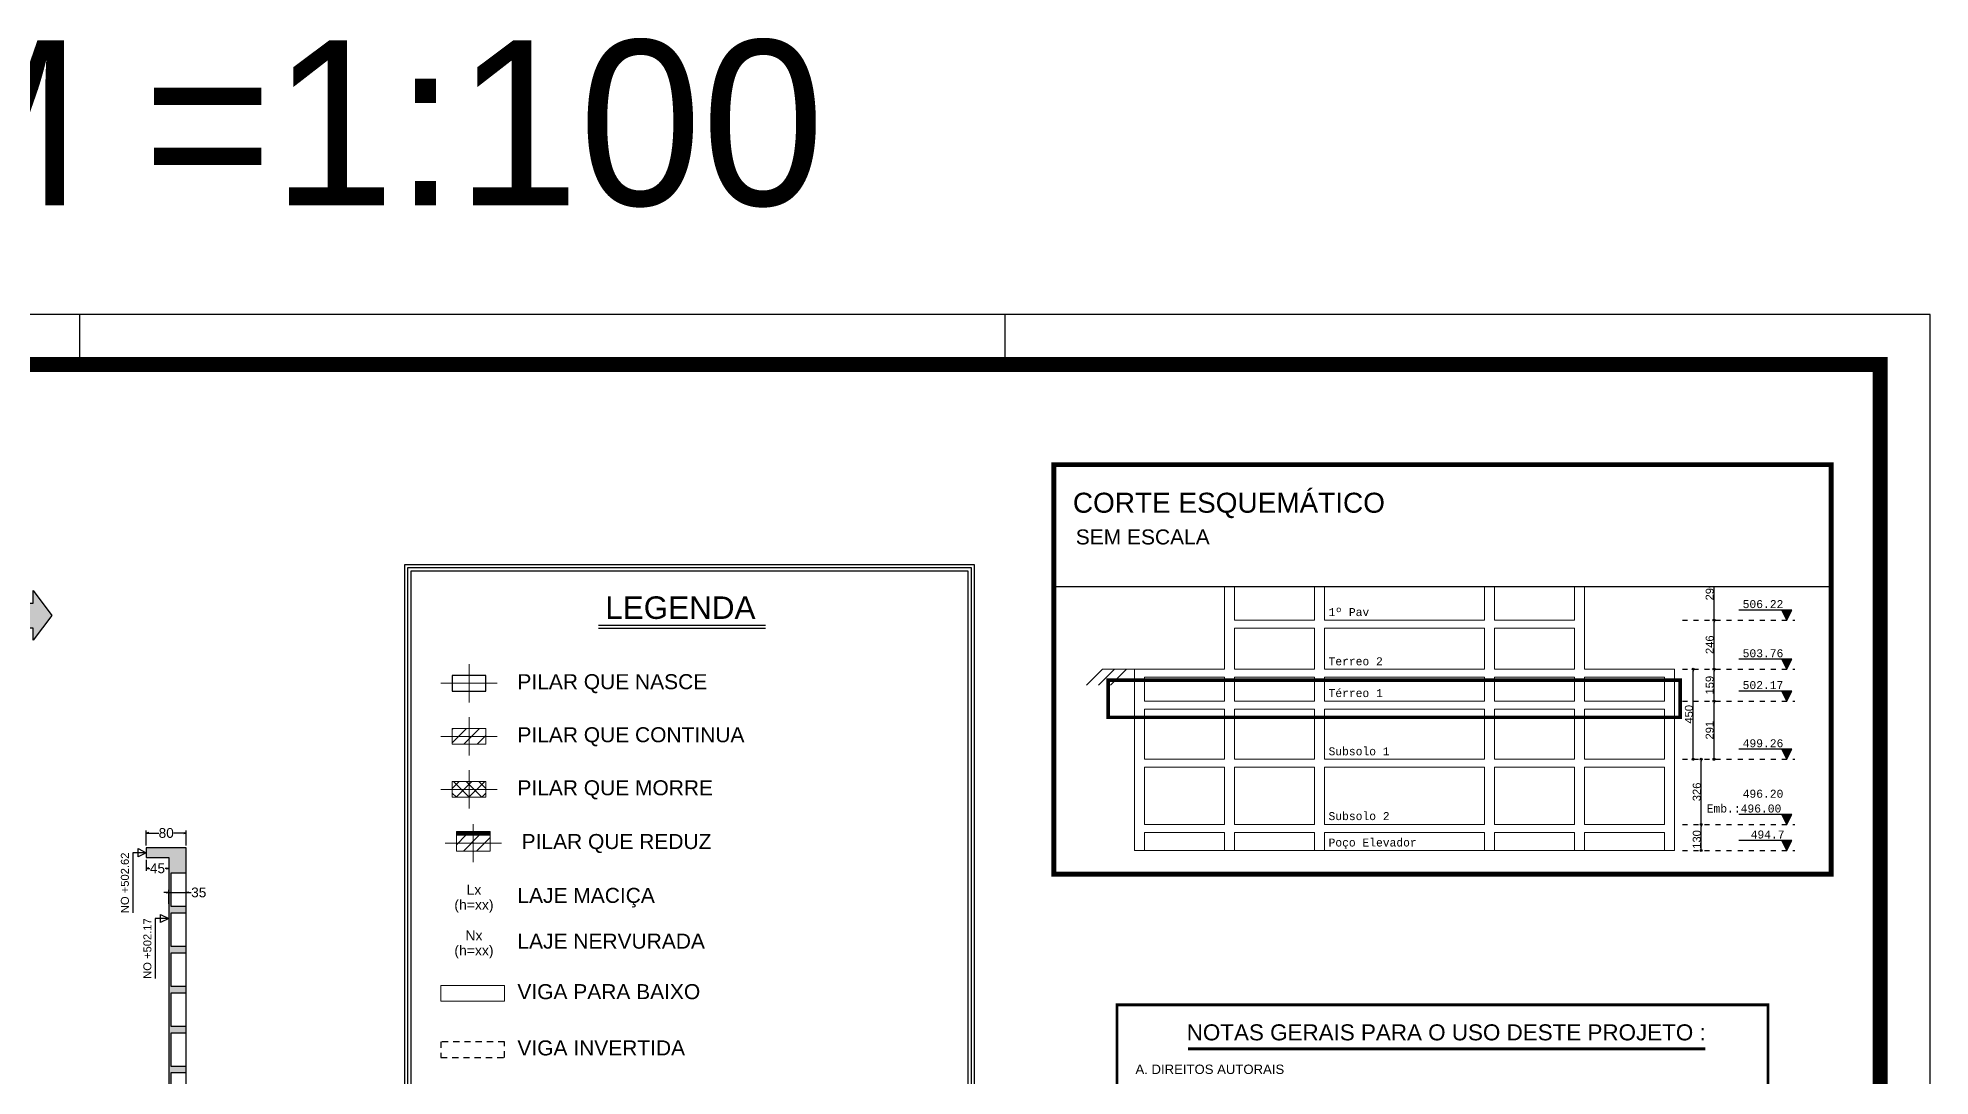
# Model space of a CAD drawing. Header units: millimetres. Extents: x -967 to 563, y -1588 to 506.
# Drawn here: x 101.96 to 139.79, y -226.5 to -205.73 of the extents above; entities that cross this region are included whole.
import ezdxf
from ezdxf.enums import TextEntityAlignment as Align
from ezdxf.xclip import XClip

# ---------------------------------------------------------------- set-up
doc = ezdxf.new("R2010")
doc.units = ezdxf.units.MM
doc.header["$XCLIPFRAME"] = 2
for name, pattern in [('CONTINU', [0]), ('DASHDOT', [1, 0.5, -0.25, 0, -0.25]), ('ESTILO_TQS_0002', [0.4, 0.1, -0.3]), ('HIDDEN2', [0.1875, 0.125, -0.0625])]:
    doc.linetypes.add(name, pattern=pattern)
for name, color, linetype in [('00 - IMPPER - FOLHA - BORDAS', 1, 'Continuous'), ('1', 5, 'Continuous'), ('18', 7, 'Continuous'), ('19', 5, 'Continuous'), ('2', 2, 'Continuous'), ('200', 7, 'ESTILO_TQS_0002'), ('221', 11, 'Continuous'), ('23', 7, 'Continuous'), ('232', 12, 'Continuous'), ('AR-COTA-EXE-50', 7, 'Continuous'), ('COMP_INDNIVEL', 4, 'Continuous'), ('COMP_NIVEL', 4, 'Continuous'), ('COTAS', 1, 'Continuous'), ('Textos', 7, 'Continuous')]:
    doc.layers.add(name, color=color, linetype=linetype)
for name, color, linetype, lineweight in [('A-DETL-GENF', 92, 'Continuous', 9), ('PA_NUM_ALTUR', 7, 'Continuous', 9), ('PILAR_BETAO', 2, 'Continuous', 20), ('PILAR_EIXOS', 1, 'Continuous', 0), ('PILAR_HACH', 4, 'Continuous', 0), ('VIG_FACES', 5, 'Continuous', 9)]:
    doc.layers.add(name, color=color, linetype=linetype, lineweight=lineweight)
doc.styles.add('ARIAL', font='arial.ttf')
doc.styles.add('CYPETXT', font='arial.ttf', dxfattribs={"height": 0.2})
doc.styles.get("Standard").update_dxf_attribs({"font": 'arial.ttf'})
doc.styles.add('TD1', font='', dxfattribs={"width": 1.125, "height": 0.0033})
doc.styles.add('TQS_ARIAL', font='arial.ttf')
doc.styles.add('TQS_LUCIDA_CONSOLE', font='lucon.TTF')
doc.styles.get('TD1').set_extended_font_data('Century Gothic')
doc.dimstyles.new('AVILLA 100', dxfattribs={"dimtxt": 0.13, "dimasz": 0.05, "dimexe": 0.05, "dimexo": 0.05, "dimgap": 0.01, "dimtad": 3, "dimdec": 0, "dimlfac": 100, "dimzin": 1, "dimdsep": 46, "dimtxsty": 'ARIAL', "dimblk": 'ORIGIN', "dimcen": 1.5, "dimclrd": 10, "dimclre": 10, "dimclrt": 7, "dimadec": 0, "dimazin": 0, "dimtfac": 1, "dimtdec": 0, "dimtmove": 0, "dimatfit": 1, "dimfxl": 1, "dimarcsym": 0})
doc.dimstyles.new('COTAS CORTE', dxfattribs={"dimtxt": 0.133333, "dimasz": 0.05, "dimexe": 0.05, "dimexo": 0.05, "dimgap": 0.01, "dimtad": 0, "dimdec": 1, "dimlfac": 100, "dimzin": 9, "dimdsep": 46, "dimtxsty": 'ARIAL', "dimblk": 'OPEN', "dimcen": 1.5, "dimadec": 0, "dimazin": 0, "dimtfac": 1, "dimtdec": 1, "dimtmove": 0, "dimatfit": 1, "dimldrblk": 'OPEN', "dimfxl": 1, "dimarcsym": 0})

# ---------------------------------------------------------------- blocks, each defined once
blk = doc.blocks.new('a0 impper')
at = {"layer": '00 - IMPPER - FOLHA - BORDAS'}
for p, q in [((2782.989, 1199.811), (2782.989, 1198.811)), ((2801.489, 1199.811), (2801.489, 1198.811))]:
    blk.add_line(p, q, dxfattribs=at)
blk.add_lwpolyline([(2701.089, 1145.411), (2701.089, 1115.711), (2819.989, 1115.711), (2819.989, 1199.811), (2702.589, 1199.811)], dxfattribs=at)
at = {"layer": '00 - IMPPER - FOLHA - BORDAS', "const_width": 0.3}
blk.add_lwpolyline([(2703.589, 1116.711), (2818.989, 1116.711), (2818.989, 1198.811), (2703.589, 1198.811)], close=True, dxfattribs=at)
blk = doc.blocks.new('_Open')
at = {"color": 0, "linetype": 'ByBlock', "lineweight": -2}
for p, q in [((-1, 0.17), (0, 0)), ((-1, -0.17), (0, 0)), ((0, 0), (-1, 0))]:
    blk.add_line(p, q, dxfattribs=at)
blk = doc.blocks.new('*D903')
at = {"layer": 'AR-COTA-EXE-50', "color": 0, "linetype": 'ByBlock', "lineweight": -2, "transparency": 16777216}
for p, q in [((104.122, -222.172), (104.122, -222.391)), ((104.172, -222.341), (104.193, -222.341)), ((104.522, -222.341), (104.502, -222.341)), ((104.572, -222.172), (104.572, -222.391))]:
    blk.add_line(p, q, dxfattribs=at)
at = {"layer": 'Defpoints', "color": 0, "linetype": 'ByBlock', "transparency": 16777216}
for p in [(104.122, -222.122), (104.122, -222.341), (104.572, -222.122)]:
    blk.add_point(p, dxfattribs=at)
at = {"layer": 'AR-COTA-EXE-50', "color": 0, "linetype": 'ByBlock', "lineweight": -2, "transparency": 16777216, "xscale": 0.05, "yscale": 0.05, "zscale": 0.05, "rotation": 180}
blk.add_blockref('_Open', (104.122, -222.341), dxfattribs=at)
at = {"layer": 'AR-COTA-EXE-50', "color": 0, "linetype": 'ByBlock', "lineweight": -2, "transparency": 16777216, "xscale": 0.05, "yscale": 0.05, "zscale": 0.05}
blk.add_blockref('_Open', (104.572, -222.341), dxfattribs=at)
at = {"layer": 'AR-COTA-EXE-50', "color": 0, "linetype": 'ByBlock', "transparency": 16777216, "insert": (104.347, -222.341), "char_height": 0.195, "attachment_point": 5, "style": 'ARIAL'}
blk.add_mtext('45', dxfattribs=at)
blk = doc.blocks.new('*D904')
at = {"layer": 'AR-COTA-EXE-50', "color": 0, "linetype": 'ByBlock', "lineweight": -2, "transparency": 16777216}
for p, q in [((104.522, -222.823), (104.472, -222.823)), ((104.572, -223.053), (104.572, -222.773)), ((104.572, -222.823), (104.922, -222.823)), ((104.922, -223.053), (104.922, -222.773)), ((104.972, -222.823), (105.022, -222.823))]:
    blk.add_line(p, q, dxfattribs=at)
at = {"layer": 'Defpoints', "color": 0, "linetype": 'ByBlock', "transparency": 16777216}
for p in [(104.572, -222.823), (104.572, -223.103), (104.922, -223.103)]:
    blk.add_point(p, dxfattribs=at)
at = {"layer": 'AR-COTA-EXE-50', "color": 0, "linetype": 'ByBlock', "lineweight": -2, "transparency": 16777216, "xscale": 0.05, "yscale": 0.05, "zscale": 0.05}
blk.add_blockref('_Open', (104.572, -222.823), dxfattribs=at)
at = {"layer": 'AR-COTA-EXE-50', "color": 0, "linetype": 'ByBlock', "lineweight": -2, "transparency": 16777216, "xscale": 0.05, "yscale": 0.05, "zscale": 0.05, "rotation": 180}
blk.add_blockref('_Open', (104.922, -222.823), dxfattribs=at)
at = {"layer": 'AR-COTA-EXE-50', "color": 0, "linetype": 'ByBlock', "transparency": 16777216, "insert": (105.173, -222.823), "char_height": 0.195, "attachment_point": 5, "style": 'ARIAL'}
blk.add_mtext('35', dxfattribs=at)
blk = doc.blocks.new('*D905')
at = {"layer": 'AR-COTA-EXE-50', "color": 0, "linetype": 'ByBlock', "lineweight": -2, "transparency": 16777216}
for p, q in [((104.122, -221.882), (104.122, -221.584)), ((104.172, -221.634), (104.373, -221.634)), ((104.872, -221.634), (104.672, -221.634)), ((104.922, -221.882), (104.922, -221.584))]:
    blk.add_line(p, q, dxfattribs=at)
at = {"layer": 'Defpoints', "color": 0, "linetype": 'ByBlock', "transparency": 16777216}
for p in [(104.122, -221.634), (104.122, -221.932), (104.922, -221.932)]:
    blk.add_point(p, dxfattribs=at)
at = {"layer": 'AR-COTA-EXE-50', "color": 0, "linetype": 'ByBlock', "lineweight": -2, "transparency": 16777216, "xscale": 0.05, "yscale": 0.05, "zscale": 0.05, "rotation": 180}
blk.add_blockref('_Open', (104.122, -221.634), dxfattribs=at)
at = {"layer": 'AR-COTA-EXE-50', "color": 0, "linetype": 'ByBlock', "lineweight": -2, "transparency": 16777216, "xscale": 0.05, "yscale": 0.05, "zscale": 0.05}
blk.add_blockref('_Open', (104.922, -221.634), dxfattribs=at)
at = {"layer": 'AR-COTA-EXE-50', "color": 0, "linetype": 'ByBlock', "transparency": 16777216, "insert": (104.522, -221.634), "char_height": 0.195, "attachment_point": 5, "style": 'ARIAL'}
blk.add_mtext('80', dxfattribs=at)
blk = doc.blocks.new('Eixos do pilar')
at = {"layer": 'PILAR_EIXOS'}
for p, q in [((0, -0.5), (0, 0.5)), ((-0.5, 0), (0.5, 0))]:
    blk.add_line(p, q, dxfattribs=at)
blk = doc.blocks.new('EIXOS DE OBRA TERREO1')
at = {"linetype": 'CONTINU', "ltscale": 0.05}
h = blk.add_hatch(color=8, dxfattribs=at)
h.dxf.hatch_style = 1
h.paths.add_polyline_path([(774.0364, -129.9525), (774.0364, -130.2025), (772.899, -130.2025), (772.899, -130.7025), (774.0364, -130.7025), (774.0364, -130.9469), (774.4114, -130.4525)])
at = {"elevation": -0.0202}
blk.add_lwpolyline([(772.899, -130.2025), (774.0364, -130.2025), (774.0364, -129.9525), (774.4114, -130.4525), (774.0364, -130.9469), (774.0364, -130.7025), (772.899, -130.7025)], close=True, dxfattribs=at)
blk = doc.blocks.new('_COTAZ')
for p, q in [((0.25, 0.5), (-2.4, 0.5)), ((0, 0), (-0.250001, 0.5)), ((-0.227705, 0.455408), (0.227705, 0.455408)), ((-0.205409, 0.410817), (0.205409, 0.410817)), ((-0.183113, 0.366225), (0.183113, 0.366225)), ((-0.160818, 0.321634), (0.160817, 0.321634)), ((-0.138522, 0.277043), (0.138521, 0.277042)), ((-0.116226, 0.232451), (0.116226, 0.232451)), ((-0.09393, 0.18786), (0.09393, 0.18786)), ((-0.071634, 0.143268), (0.071634, 0.143269)), ((-0.049338, 0.098677), (0.049338, 0.098677)), ((-0.027043, 0.054086), (0.027042, 0.054086)), ((0, 0), (0.25, 0.5))]:
    blk.add_line(p, q)
blk = doc.blocks.new('_Origin')
at = {"color": 0, "linetype": 'ByBlock', "lineweight": -2}
blk.add_line((0, 0), (-1, 0), dxfattribs=at)
blk.add_circle((0, 0), 0.5, dxfattribs=at)
blk = doc.blocks.new('*D918')
at = {"layer": 'COTAS', "color": 10, "lineweight": -2, "transparency": 16777216}
for p, q in [((28.322, 0.1), (28.322, 1.2)), ((28.372, 0), (28.372, 0))]:
    blk.add_line(p, q, dxfattribs=at)
at = {"layer": 'Defpoints', "color": 0, "transparency": 16777216}
for p in [(28.322, 1.3), (28.322, 1.3), (28.322, 0)]:
    blk.add_point(p, dxfattribs=at)
at = {"layer": 'COTAS', "color": 10, "lineweight": -2, "transparency": 16777216, "xscale": 0.1, "yscale": 0.1, "zscale": 0.1}
for p, rotation in [((28.322, 1.3), 90), ((28.322, 0), 270)]:
    blk.add_blockref('_Origin', p, dxfattribs=dict(at, rotation=rotation))
at = {"layer": 'COTAS', "color": 7, "transparency": 16777216, "insert": (28.108, 0.552), "char_height": 0.4, "attachment_point": 5, "rotation": 90, "style": 'ARIAL'}
blk.add_mtext('130', dxfattribs=at)
blk = doc.blocks.new('*D919')
at = {"layer": 'COTAS', "color": 10, "linetype": 'Continuous', "lineweight": -2, "transparency": 16777216}
for p, q in [((28.322, 1.4), (28.322, 4.46)), ((28.372, 4.56), (28.372, 4.56))]:
    blk.add_line(p, q, dxfattribs=at)
at = {"layer": 'Defpoints', "color": 0, "linetype": 'Continuous', "transparency": 16777216}
for p in [(28.322, 4.56), (28.322, 4.56), (28.322, 1.3)]:
    blk.add_point(p, dxfattribs=at)
at = {"layer": 'COTAS', "color": 10, "linetype": 'Continuous', "lineweight": -2, "transparency": 16777216, "xscale": 0.1, "yscale": 0.1, "zscale": 0.1}
for p, rotation in [((28.322, 4.56), 90), ((28.322, 1.3), 270)]:
    blk.add_blockref('_Origin', p, dxfattribs=dict(at, rotation=rotation))
at = {"layer": 'COTAS', "color": 7, "linetype": 'Continuous', "transparency": 16777216, "insert": (28.108, 2.93), "char_height": 0.4, "attachment_point": 5, "rotation": 90, "style": 'ARIAL'}
blk.add_mtext('326', dxfattribs=at)
blk = doc.blocks.new('*D920')
at = {"layer": 'COTAS', "color": 10, "linetype": 'Continuous', "lineweight": -2, "transparency": 16777216}
blk.add_line((28.967, 4.66), (28.967, 7.37), dxfattribs=at)
at = {"layer": 'Defpoints', "color": 0, "linetype": 'Continuous', "transparency": 16777216}
for p in [(28.967, 7.47), (28.967, 7.47), (28.967, 4.56)]:
    blk.add_point(p, dxfattribs=at)
at = {"layer": 'COTAS', "color": 10, "linetype": 'Continuous', "lineweight": -2, "transparency": 16777216, "xscale": 0.1, "yscale": 0.1, "zscale": 0.1}
for p, rotation in [((28.967, 7.47), 90), ((28.967, 4.56), 270)]:
    blk.add_blockref('_Origin', p, dxfattribs=dict(at, rotation=rotation))
at = {"layer": 'COTAS', "color": 7, "linetype": 'Continuous', "transparency": 16777216, "insert": (28.753, 6.015), "char_height": 0.4, "attachment_point": 5, "rotation": 90, "style": 'ARIAL'}
blk.add_mtext('291', dxfattribs=at)
blk = doc.blocks.new('*D921')
at = {"layer": 'COTAS', "color": 10, "linetype": 'Continuous', "lineweight": -2, "transparency": 16777216}
blk.add_line((28.967, 7.57), (28.967, 8.96), dxfattribs=at)
at = {"layer": 'Defpoints', "color": 0, "linetype": 'Continuous', "transparency": 16777216}
for p in [(28.967, 9.06), (28.967, 9.06), (28.967, 7.47)]:
    blk.add_point(p, dxfattribs=at)
at = {"layer": 'COTAS', "color": 10, "linetype": 'Continuous', "lineweight": -2, "transparency": 16777216, "xscale": 0.1, "yscale": 0.1, "zscale": 0.1}
for p, rotation in [((28.967, 9.06), 90), ((28.967, 7.47), 270)]:
    blk.add_blockref('_Origin', p, dxfattribs=dict(at, rotation=rotation))
at = {"layer": 'COTAS', "color": 7, "linetype": 'Continuous', "transparency": 16777216, "insert": (28.753, 8.265), "char_height": 0.4, "attachment_point": 5, "rotation": 90, "style": 'ARIAL'}
blk.add_mtext('159', dxfattribs=at)
blk = doc.blocks.new('*D922')
at = {"layer": 'COTAS', "color": 10, "linetype": 'Continuous', "lineweight": -2, "transparency": 16777216}
blk.add_line((28.967, 9.16), (28.967, 11.42), dxfattribs=at)
at = {"layer": 'Defpoints', "color": 0, "linetype": 'Continuous', "transparency": 16777216}
for p in [(28.967, 11.52), (28.967, 11.52), (28.967, 9.06)]:
    blk.add_point(p, dxfattribs=at)
at = {"layer": 'COTAS', "color": 10, "linetype": 'Continuous', "lineweight": -2, "transparency": 16777216, "xscale": 0.1, "yscale": 0.1, "zscale": 0.1}
for p, rotation in [((28.967, 11.52), 90), ((28.967, 9.06), 270)]:
    blk.add_blockref('_Origin', p, dxfattribs=dict(at, rotation=rotation))
at = {"layer": 'COTAS', "color": 7, "linetype": 'Continuous', "transparency": 16777216, "insert": (28.753, 10.29), "char_height": 0.4, "attachment_point": 5, "rotation": 90, "style": 'ARIAL'}
blk.add_mtext('246', dxfattribs=at)
blk = doc.blocks.new('*D923')
at = {"layer": 'COTAS', "color": 10, "linetype": 'Continuous', "lineweight": -2, "transparency": 16777216}
blk.add_line((28.967, 11.62), (28.967, 14.32), dxfattribs=at)
at = {"layer": 'Defpoints', "color": 0, "linetype": 'Continuous', "transparency": 16777216}
for p in [(28.967, 14.42), (28.967, 14.42), (28.967, 11.52)]:
    blk.add_point(p, dxfattribs=at)
at = {"layer": 'COTAS', "color": 10, "linetype": 'Continuous', "lineweight": -2, "transparency": 16777216, "xscale": 0.1, "yscale": 0.1, "zscale": 0.1}
for p, rotation in [((28.967, 14.42), 90), ((28.967, 11.52), 270)]:
    blk.add_blockref('_Origin', p, dxfattribs=dict(at, rotation=rotation))
at = {"layer": 'COTAS', "color": 7, "linetype": 'Continuous', "transparency": 16777216, "insert": (28.753, 12.97), "char_height": 0.4, "attachment_point": 5, "rotation": 90, "style": 'ARIAL'}
blk.add_mtext('290', dxfattribs=at)
blk = doc.blocks.new('*D946')
at = {"layer": 'COTAS', "color": 10, "linetype": 'Continuous', "lineweight": -2, "transparency": 16777216}
blk.add_line((27.928, 4.66), (27.928, 8.96), dxfattribs=at)
at = {"layer": 'Defpoints', "color": 0, "linetype": 'Continuous', "transparency": 16777216}
for p in [(27.928, 9.06), (27.928, 9.06), (27.928, 4.56)]:
    blk.add_point(p, dxfattribs=at)
at = {"layer": 'COTAS', "color": 10, "linetype": 'Continuous', "lineweight": -2, "transparency": 16777216, "xscale": 0.1, "yscale": 0.1, "zscale": 0.1}
for p, rotation in [((27.928, 9.06), 90), ((27.928, 4.56), 270)]:
    blk.add_blockref('_Origin', p, dxfattribs=dict(at, rotation=rotation))
at = {"layer": 'COTAS', "color": 7, "linetype": 'Continuous', "transparency": 16777216, "insert": (27.714, 6.81), "char_height": 0.4, "attachment_point": 5, "rotation": 90, "style": 'ARIAL'}
blk.add_mtext('450', dxfattribs=at)
blk = doc.blocks.new('CORTE ESQUEMATICO STORINI-PE-E0')
at = {"layer": '200'}
for p, q in [((27.4, 11.52), (33, 11.52)), ((27.4, 9.06), (33, 9.06)), ((27.4, 7.47), (33, 7.47)), ((27.4, 4.56), (33, 4.56)), ((27.4, 1.3), (33, 1.3)), ((27.4, 0), (33, 0))]:
    blk.add_line(p, q, dxfattribs=at)
at = {"layer": '221', "color": 7}
for p, q in [((27.4, 11.52), (27.4, 11.52)), ((33, 11.52), (33, 11.52)), ((27.4, 9.06), (27.4, 9.06)), ((33, 9.06), (33, 9.06)), ((27.4, 7.47), (27.4, 7.47)), ((33, 7.47), (33, 7.47)), ((27.4, 4.56), (27.4, 4.56)), ((33, 4.56), (33, 4.56)), ((27.4, 1.3), (27.4, 1.3)), ((33, 1.3), (33, 1.3)), ((33, 0), (33, 0))]:
    blk.add_line(p, q, dxfattribs=at)
at = {"layer": 'A-DETL-GENF', "color": 5}
for p, q in [((4.5, 11.52), (4.5, 14.02)), ((5, 11.52), (5, 14.02)), ((9, 11.52), (9, 14.02)), ((9, 11.52), (9, 14.02)), ((9.5, 11.52), (9.5, 14.02)), ((17.5, 11.52), (17.5, 14.02)), ((18, 11.52), (18, 14.02)), ((18, 11.52), (18, 14.02)), ((22, 11.52), (22, 14.02)), ((22.5, 11.52), (22.5, 14.02)), ((4.5, 11.12), (4.5, 11.52)), ((5, 11.52), (9, 11.52)), ((9.5, 11.52), (17.5, 11.52)), ((18, 11.52), (22, 11.52)), ((22.5, 11.12), (22.5, 11.52)), ((4.5, 9.06), (4.5, 11.12)), ((5, 11.12), (9, 11.12)), ((5, 9.06), (5, 11.12)), ((9.5, 11.12), (17.5, 11.12)), ((9.5, 9.06), (9.5, 11.12)), ((17.5, 9.06), (17.5, 11.12)), ((18, 11.12), (22, 11.12)), ((18, 9.06), (18, 11.12)), ((22, 9.06), (22, 11.12)), ((22.5, 9.06), (22.5, 11.12)), ((-1.6, 9.06), (-2.4, 8.26)), ((-1, 9.06), (-1.8, 8.26)), ((-1.6, 9.06), (0, 9.06)), ((-0.4, 9.06), (-1.2, 8.26)), ((0, 7.47), (0, 9.06)), ((0, 9.06), (0.5, 9.06)), ((0.5, 9.06), (4.5, 9.06)), ((0.5, 8.66), (4.5, 8.66)), ((0.5, 7.47), (0.5, 8.66)), ((4.5, 7.47), (4.5, 8.66)), ((4.5, 7.47), (4.5, 8.66)), ((5, 9.06), (9, 9.06)), ((5, 8.66), (9, 8.66)), ((5, 7.47), (5, 8.66)), ((9, 7.47), (9, 8.66)), ((9, 7.47), (9, 8.66)), ((9.5, 9.06), (17.5, 9.06)), ((9.5, 8.66), (17.5, 8.66)), ((9.5, 7.47), (9.5, 8.66)), ((17.5, 7.47), (17.5, 8.66)), ((18, 9.06), (22, 9.06)), ((18, 8.66), (22, 8.66)), ((18, 7.47), (18, 8.66)), ((18, 7.47), (18, 8.66)), ((22, 7.47), (22, 8.66)), ((22.5, 9.06), (26.5, 9.06)), ((22.5, 8.66), (26.5, 8.66)), ((22.5, 7.47), (22.5, 8.66)), ((22.5, 7.47), (22.5, 8.66)), ((26.5, 9.06), (27, 9.06)), ((26.5, 7.47), (26.5, 8.66)), ((27, 7.47), (27, 9.06)), ((0, 6.49), (0, 7.47)), ((0.5, 7.47), (4.5, 7.47)), ((0.5, 7.07), (4.5, 7.07)), ((0.5, 4.56), (0.5, 7.07)), ((4.5, 4.56), (4.5, 7.07)), ((5, 7.47), (9, 7.47)), ((5, 7.07), (9, 7.07)), ((5, 4.56), (5, 7.07)), ((9, 4.56), (9, 7.07)), ((9.5, 7.47), (17.5, 7.47)), ((9.5, 7.07), (17.5, 7.07)), ((9.5, 4.56), (9.5, 7.07)), ((17.5, 4.56), (17.5, 7.07)), ((18, 7.47), (22, 7.47)), ((18, 7.07), (22, 7.07)), ((18, 4.56), (18, 7.07)), ((22, 4.56), (22, 7.07)), ((22.5, 7.47), (26.5, 7.47)), ((22.5, 7.07), (26.5, 7.07)), ((22.5, 4.56), (22.5, 7.07)), ((26.5, 4.56), (26.5, 7.07)), ((27, 6.49), (27, 7.47)), ((0, 4.56), (0, 6.49)), ((27, 4.56), (27, 6.49)), ((0, 2.95), (0, 4.56)), ((0.5, 4.56), (4.5, 4.56)), ((0.5, 4.16), (4.5, 4.16)), ((0.5, 1.3), (0.5, 4.16)), ((4.5, 1.3), (4.5, 4.16)), ((5, 4.56), (9, 4.56)), ((5, 4.16), (9, 4.16)), ((5, 1.3), (5, 4.16)), ((9, 1.3), (9, 4.16)), ((9.5, 4.56), (17.5, 4.56)), ((9.5, 4.16), (17.5, 4.16)), ((9.5, 1.3), (9.5, 4.16)), ((17.5, 1.3), (17.5, 4.16)), ((18, 4.56), (22, 4.56)), ((18, 4.16), (22, 4.16)), ((18, 1.3), (18, 4.16)), ((22, 1.3), (22, 4.16)), ((22.5, 4.56), (26.5, 4.56)), ((22.5, 4.16), (26.5, 4.16)), ((22.5, 1.3), (22.5, 4.16)), ((26.5, 1.3), (26.5, 4.16)), ((27, 2.95), (27, 4.56)), ((0, 1.3), (0, 2.95)), ((27, 1.3), (27, 2.95)), ((0, 0), (0, 1.3)), ((0.5, 1.3), (4.5, 1.3)), ((5, 1.3), (9, 1.3)), ((9.5, 1.3), (17.5, 1.3)), ((18, 1.3), (22, 1.3)), ((22.5, 1.3), (26.5, 1.3)), ((27, 0), (27, 1.3)), ((0, 0), (27, 0)), ((0.5, 0.9), (4.5, 0.9)), ((0.5, 0), (0.5, 0.9)), ((0.5, 0), (4.5, 0)), ((4.5, 0), (4.5, 0.9)), ((4.5, 0), (4.5, 0.9)), ((5, 0.9), (9, 0.9)), ((5, 0), (5, 0.9)), ((5, 0), (9, 0)), ((9, 0), (9, 0.9)), ((9, 0), (9, 0.9)), ((9.5, 0.9), (17.5, 0.9)), ((9.5, 0), (9.5, 0.9)), ((9.5, 0), (17.5, 0)), ((17.5, 0), (17.5, 0.9)), ((18, 0.9), (22, 0.9)), ((18, 0), (18, 0.9)), ((18, 0), (18, 0.9)), ((18, 0), (22, 0)), ((22, 0), (22, 0.9)), ((22.5, 0.9), (26.5, 0.9)), ((22.5, 0), (22.5, 0.9)), ((22.5, 0), (22.5, 0.9)), ((22.5, 0), (26.5, 0)), ((26.5, 0), (26.5, 0.9))]:
    blk.add_line(p, q, dxfattribs=at)
for points in [[(9, 10.5), (9, 11.12)], [(9, 9.06), (9, 10.5)]]:
    blk.add_lwpolyline(points, close=True, dxfattribs=at)
at = {"zscale": 0.01}
for p in [(32.6, 11.52), (32.6, 9.06), (32.6, 7.47), (32.6, 4.56), (32.6, 1.3), (32.6, 0)]:
    blk.add_blockref('_COTAZ', p, dxfattribs=at)
at = {"style": 'TQS_LUCIDA_CONSOLE'}
for s, p in [('506.22', (30.4, 12.12)), ('1º Pav    ', (9.7, 11.72)), ('Terreo 2 ', (9.7, 9.26)), ('503.76', (30.4, 9.66)), ('Térreo 1 ', (9.7, 7.67)), ('502.17', (30.4, 8.07)), ('Subsolo 1', (9.7, 4.76)), ('499.26', (30.4, 5.16)), ('496.20', (30.4, 2.638)), ('Subsolo 2', (9.7, 1.52)), (' Emb.:496.00', (28.266, 1.9)), ('494.7', (30.8, 0.6)), ('Poço Elevador', (9.7, 0.2))]:
    blk.add_text(s, height=0.4, dxfattribs=at).set_placement(p)
at = {"layer": 'COTAS', "linetype": 'Continuous'}
for base, p1, p2, picture, middle in [((28.967, 14.42), (28.967, 11.52), (28.967, 14.42), '*D923', (28.753, 12.97)), ((28.967, 11.52), (28.967, 9.06), (28.967, 11.52), '*D922', (28.753, 10.29)), ((27.928, 9.06), (27.928, 4.56), (27.928, 9.06), '*D946', (27.714, 6.81)), ((28.967, 9.06), (28.967, 7.47), (28.967, 9.06), '*D921', (28.753, 8.265)), ((28.967, 7.47), (28.967, 4.56), (28.967, 7.47), '*D920', (28.753, 6.015)), ((28.322, 4.56), (28.322, 1.3), (28.322, 4.56), '*D919', (28.108, 2.93))]:
    dim = blk.add_linear_dim(base=base, p1=p1, p2=p2, angle=90, dimstyle='AVILLA 100', override={"dimtxt": 0.4, "dimasz": 0.1, "dimtmove": 1}, dxfattribs=at)
    dim.commit()
    dim.dimension.update_dxf_attribs({"geometry": picture, "text_midpoint": middle})
at = {"layer": 'COTAS', "color": 240}
dim = blk.add_linear_dim(base=(28.322, 1.3), p1=(28.322, 0), p2=(28.322, 1.3), angle=90, dimstyle='AVILLA 100', override={"dimtxt": 0.4, "dimasz": 0.1}, dxfattribs=at)
dim.commit()
dim.dimension.update_dxf_attribs({"geometry": '*D918', "text_midpoint": (28.322, 0.552), "dimtype": 128})

msp = doc.modelspace()

# ---------------------------------------------------------------- hatches: boundary and pattern name
h = msp.add_hatch(color=30)
h.dxf.hatch_style = 1
h.paths.add_polyline_path([(110.6613, -221.6041), (110.3238, -221.6041), (110.3238, -221.6791), (110.6613, -221.6791)])
h = msp.add_hatch(color=30)
h.dxf.hatch_style = 1
h.paths.add_polyline_path([(110.9988, -221.6791), (110.9988, -221.6041), (110.6613, -221.6041), (110.6613, -221.6791)])
at = {"linetype": 'ByBlock'}
h = msp.add_hatch(color=8, dxfattribs=at)
h.dxf.hatch_style = 1
h.paths.add_polyline_path([(104.5723, -245.5911), (104.5723, -264.5421), (103.9723, -264.5421), (103.9723, -264.7921), (104.9223, -264.7921), (104.9223, -264.2771), (104.6223, -264.2771), (104.6223, -264.0026), (104.9223, -264.0026), (104.9223, -263.8776), (104.6223, -263.8776), (104.6223, -263.2031), (104.9223, -263.2031), (104.9223, -263.0781), (104.6223, -263.0781), (104.6223, -262.4036), (104.9223, -262.4036), (104.9223, -262.2786), (104.6223, -262.2786), (104.6223, -261.6041), (104.9223, -261.6041), (104.9223, -261.4791), (104.6223, -261.4791), (104.6223, -260.8046), (104.9223, -260.8046), (104.9223, -260.6796), (104.6223, -260.6796), (104.6223, -260.0051), (104.9223, -260.0051), (104.9223, -259.8801), (104.6223, -259.8801), (104.6223, -259.2056), (104.9223, -259.2056), (104.9223, -259.0806), (104.6223, -259.0806), (104.6223, -258.4061), (104.9223, -258.4061), (104.9223, -258.2811), (104.6223, -258.2811), (104.6223, -257.6066), (104.9223, -257.6066), (104.9223, -257.4816), (104.6223, -257.4816), (104.6223, -256.8071), (104.9223, -256.8071), (104.9223, -256.6821), (104.6223, -256.6821), (104.6223, -256.0076), (104.9223, -256.0076), (104.9223, -255.8826), (104.6223, -255.8826), (104.6223, -255.2081), (104.9223, -255.2081), (104.9223, -255.0831), (104.6223, -255.0831), (104.6223, -254.4086), (104.9223, -254.4086), (104.9223, -254.2836), (104.6223, -254.2836), (104.6223, -253.6091), (104.9223, -253.6091), (104.9223, -245.7321), (105.0723, -245.7321), (105.0723, -245.5921), (104.9223, -245.5921), (104.9223, -245.5911), (104.6923, -245.5911), (104.6923, -242.9831), (104.9223, -242.9831), (104.9223, -242.9821), (105.0723, -242.9821), (105.0723, -242.8421), (104.9223, -242.8421), (104.9223, -236.6946), (104.6223, -236.6946), (104.6223, -236.0201), (104.9223, -236.0201), (104.9223, -235.8951), (104.6223, -235.8951), (104.6223, -235.2206), (104.9223, -235.2206), (104.9223, -235.0956), (104.6223, -235.0956), (104.6223, -234.4211), (104.9223, -234.4211), (104.9223, -234.2961), (104.6223, -234.2961), (104.6223, -233.6216), (104.9223, -233.6216), (104.9223, -233.4966), (104.6223, -233.4966), (104.6223, -232.8221), (104.9223, -232.8221), (104.9223, -232.6971), (104.6223, -232.6971), (104.6223, -232.0226), (104.9223, -232.0226), (104.9223, -231.8976), (104.6223, -231.8976), (104.6223, -231.2231), (104.9223, -231.2231), (104.9223, -231.0981), (104.6223, -231.0981), (104.6223, -230.4236), (104.9223, -230.4236), (104.9223, -230.2986), (104.6223, -230.2986), (104.6223, -229.6241), (104.9223, -229.6241), (104.9223, -229.4991), (104.6223, -229.4991), (104.6223, -228.8246), (104.9223, -228.8246), (104.9223, -228.6996), (104.6223, -228.6996), (104.6223, -228.0251), (104.9223, -228.0251), (104.9223, -227.9001), (104.6223, -227.9001), (104.6223, -227.2256), (104.9223, -227.2256), (104.9223, -227.1006), (104.6223, -227.1006), (104.6223, -226.4261), (104.9223, -226.4261), (104.9223, -226.3011), (104.6223, -226.3011), (104.6223, -225.6266), (104.9223, -225.6266), (104.9223, -225.5016), (104.6223, -225.5016), (104.6223, -224.8271), (104.9223, -224.8271), (104.9223, -224.7021), (104.6223, -224.7021), (104.6223, -224.0276), (104.9223, -224.0276), (104.9223, -223.9026), (104.6223, -223.9026), (104.6223, -223.2281), (104.9223, -223.2281), (104.9223, -223.1031), (104.6223, -223.1031), (104.6223, -222.4286), (104.9223, -222.4286), (104.9223, -221.9321), (104.1223, -221.9321), (104.1223, -222.1221), (104.5723, -222.1221)])
h.paths.add_polyline_path([(104.5468, -263.77), (104.9473, -263.77), (104.9473, -263.3682), (104.5468, -263.3682)], flags=25)
h.paths.add_polyline_path([(104.6229, -245.6549), (105.0234, -245.6549), (105.0234, -245.2531), (104.6229, -245.2531)], flags=24)
h.paths.add_polyline_path([(104.6229, -243.4281), (105.0234, -243.4281), (105.0234, -243.0262), (104.6229, -243.0262)], flags=24)
h.paths.add_polyline_path([(104.9721, -223.0252), (105.3726, -223.0252), (105.3726, -222.6234), (104.9721, -222.6234)], flags=9)
at = {"layer": 'PILAR_HACH'}
h = msp.add_hatch(dxfattribs=at)
h.set_pattern_fill('ANSI31', color=256, scale=1.5)
h.set_pattern_definition([(45, (-727.7524, -231.56598), (-0.13258252, 0.13258252), [])])
h.paths.add_polyline_path([(110.2393, -219.8586), (110.9143, -219.8586), (110.9143, -219.5436), (110.2393, -219.5436)])
h = msp.add_hatch(dxfattribs=at)
h.set_pattern_fill('ANSI31', color=256, scale=1.5, style=0)
h.set_pattern_definition([(45, (143.49798, -103.57614), (-0.13258252, 0.13258252), [])])
h.paths.add_polyline_path([(110.3238, -221.9941), (110.9988, -221.9941), (110.9988, -221.6791), (110.3238, -221.6791)])

# ---------------------------------------------------------------- linework, layer by layer
at = {"color": 30, "const_width": 0.0972}
msp.add_lwpolyline([(122.2707, -214.267), (137.8128, -214.267), (137.8128, -222.455), (122.2707, -222.455)], close=True, dxfattribs=at)
msp.add_lwpolyline([(109.3545, -216.3266), (120.6157, -216.3266), (120.6157, -247.8846), (109.3545, -247.8846)], close=True)
at = {"color": 1, "linetype": 'DASHDOT', "ltscale": 0.01, "const_width": 0.072}
msp.add_lwpolyline([(123.3588, -218.578), (134.7942, -218.578), (134.7942, -219.3206), (123.3588, -219.3206)], close=True, dxfattribs=at)
at = {"color": 9, "const_width": 0.0576}
msp.add_lwpolyline([(124.9521, -225.9486), (135.2954, -225.9486)], dxfattribs=at)
at = {"layer": '1', "linetype": 'HIDDEN2'}
msp.add_lwpolyline([(110.0143, -226.1215), (111.284, -226.1215), (111.284, -225.8065), (110.0143, -225.8065), (110.0143, -226.1215)], dxfattribs=at)
at = {"layer": '18'}
for p, q in [((104.9223, -221.9321), (104.1223, -221.9321)), ((104.1223, -221.9321), (104.1223, -222.1221)), ((104.9223, -222.4286), (104.9223, -221.9321)), ((104.1223, -222.1221), (104.5723, -222.1221)), ((104.5723, -222.1221), (104.5723, -245.5911)), ((104.6223, -223.1031), (104.6223, -222.4286)), ((104.6223, -222.4286), (104.9223, -222.4286)), ((104.9223, -236.6946), (104.9223, -222.4286)), ((104.9223, -223.1031), (104.6223, -223.1031)), ((104.6223, -223.9026), (104.6223, -223.2281)), ((104.6223, -223.2281), (104.9223, -223.2281)), ((104.9223, -223.2281), (104.9223, -223.1031)), ((104.9223, -223.9026), (104.6223, -223.9026)), ((104.9223, -224.0276), (104.9223, -223.9026)), ((104.6223, -224.7021), (104.6223, -224.0276)), ((104.6223, -224.0276), (104.9223, -224.0276)), ((104.9223, -224.7021), (104.6223, -224.7021)), ((104.9223, -224.8271), (104.9223, -224.7021)), ((104.6223, -225.5016), (104.6223, -224.8271)), ((104.6223, -224.8271), (104.9223, -224.8271)), ((104.9223, -225.5016), (104.6223, -225.5016)), ((104.9223, -225.6266), (104.9223, -225.5016)), ((104.6223, -226.3011), (104.6223, -225.6266)), ((104.6223, -225.6266), (104.9223, -225.6266)), ((104.9223, -226.3011), (104.6223, -226.3011)), ((104.6223, -227.1006), (104.6223, -226.4261)), ((104.6223, -226.4261), (104.9223, -226.4261)), ((104.9223, -226.4261), (104.9223, -226.3011))]:
    msp.add_line(p, q, dxfattribs=at)
at = {"layer": '19', "color": 9, "const_width": 0.0576}
msp.add_lwpolyline([(123.5337, -225.0689), (136.5498, -225.0689), (136.5498, -255.5603), (123.5337, -255.5603)], close=True, dxfattribs=at)
at = {"layer": '2', "linetype": 'Continuous'}
msp.add_lwpolyline([(110.2393, -218.7976), (110.9143, -218.7976), (110.9143, -218.4826), (110.2393, -218.4826), (110.2393, -218.7976)], dxfattribs=at)
at = {"layer": '232'}
for p, q in [((113.1653, -217.4758), (116.5048, -217.4758)), ((113.1653, -217.5391), (116.5048, -217.5391))]:
    msp.add_line(p, q, dxfattribs=at)
for points in [[(109.2913, -216.2634), (120.6789, -216.2634), (120.6789, -247.9479), (109.2913, -247.9479)], [(109.4177, -216.3898), (120.5525, -216.3898), (120.5525, -247.8214), (109.4177, -247.8214)]]:
    msp.add_lwpolyline(points, close=True, dxfattribs=at)
at = {"layer": 'COMP_INDNIVEL'}
for points in [[(104.1223, -222.0271), (103.8523, -222.0271), (103.8523, -223.2289)], [(104.5723, -223.3412), (104.3023, -223.3412), (104.3023, -224.543)]]:
    msp.add_lwpolyline(points, dxfattribs=at)
for points in [[(104.1223, -222.0271), (103.9603, -222.1081), (103.9603, -221.9461), (104.1223, -222.0271)], [(104.5723, -223.3412), (104.4103, -223.4222), (104.4103, -223.2602), (104.5723, -223.3412)]]:
    msp.add_lwpolyline(points, close=True, dxfattribs=at)
at = {"layer": 'PILAR_BETAO'}
msp.add_line((110.3238, -221.6041), (110.3238, -221.9941), dxfattribs=at)
for points in [[(110.2393, -219.8586), (110.9143, -219.8586), (110.9143, -219.5436), (110.2393, -219.5436), (110.2393, -219.8586)], [(110.2393, -220.9195), (110.9143, -220.9195), (110.9143, -220.6045), (110.2393, -220.6045), (110.2393, -220.9195)], [(110.3238, -221.6041), (110.9988, -221.6041)], [(110.3238, -221.9941), (110.9988, -221.9941), (110.9988, -221.6041)], [(110.9988, -221.6791), (110.3238, -221.6791)]]:
    msp.add_lwpolyline(points, dxfattribs=at)
at = {"layer": 'PILAR_HACH'}
for p, q in [((110.2393, -220.7463), (110.3811, -220.6045)), ((110.3238, -220.9195), (110.2393, -220.835)), ((110.5784, -220.9195), (110.2634, -220.6045)), ((110.3206, -220.9195), (110.6356, -220.6045)), ((110.8329, -220.9195), (110.5179, -220.6045)), ((110.5752, -220.9195), (110.8902, -220.6045)), ((110.9143, -220.7463), (110.7725, -220.6045)), ((110.8298, -220.9195), (110.9143, -220.835))]:
    msp.add_line(p, q, dxfattribs=at)
at = {"layer": 'VIG_FACES', "linetype": 'CONTINU', "ltscale": 0.4}
msp.add_lwpolyline([(110.0143, -224.9965), (111.284, -224.9965), (111.284, -224.6815), (110.0143, -224.6815), (110.0143, -224.9965)], dxfattribs=at)

# ---------------------------------------------------------------- block references
msp.add_blockref('a0 impper', (-2680.1975, -1411.0778))
at = {"color": 9, "linetype": 'ByBlock'}
msp.add_blockref('EIXOS DE OBRA TERREO1', (-672.1735, -86.8324), dxfattribs=at)
at = {"linetype": 'Continuous'}
ref = msp.add_blockref('CORTE ESQUEMATICO STORINI-PE-E0', (123.883, -221.9834), dxfattribs=dict(at, xscale=0.4, yscale=0.4, zscale=0.4))
XClip(ref).set_block_clipping_path([(-4.0306779533, -1.1788345529), (34.8245379224, 13.1850267889)])
at = {"layer": 'PILAR_EIXOS', "xscale": 1.125, "yscale": 0.765, "zscale": 2.25}
for p in [(110.5768, -218.6401), (110.5768, -219.7011), (110.5768, -220.762), (110.6613, -221.8366)]:
    msp.add_blockref('Eixos do pilar', p, dxfattribs=at)

# ---------------------------------------------------------------- texts
at = {"color": 7, "style": 'TD1'}
msp.add_text('A0 - ESCALA DE PLOTAGEM =1:100', height=3.3, dxfattribs=at).set_placement((80.3418, -209.0809), align=Align.CENTER)
msp.add_text('A0 - ESCALA DE PLOTAGEM =1:100', height=3.3, dxfattribs=at).set_placement((80.3418, -209.0809), align=Align.CENTER)
at = {"attachment_point": 1}
for s, insert, char_height, width in [('PILAR QUE NASCE', (111.5442, -218.4571), 0.299925, 6.703755), ('PILAR QUE CONTINUA', (111.5442, -219.5181), 0.299925, 6.703755), ('PILAR QUE MORRE', (111.5442, -220.579), 0.299925, 6.703755), ('PILAR QUE REDUZ', (111.6287, -221.6536), 0.299925, 6.703755), ('LAJE MACIÇA', (111.5442, -222.7311), 0.3, 9.23512), ('LAJE NERVURADA', (111.5442, -223.6462), 0.3, 9.23512), ('VIGA PARA BAIXO', (111.5442, -224.656), 0.299925, 6.995696), ('VIGA INVERTIDA', (111.5442, -225.781), 0.299925, 8.960766)]:
    msp.add_mtext(s, dxfattribs=dict(at, insert=insert, char_height=char_height, width=width))
at = {"layer": '19', "color": 2}
msp.add_text('NOTAS GERAIS PARA O USO DESTE PROJETO :', height=0.320608, dxfattribs=at).set_placement((124.9271, -225.7803))
at = {"layer": '19', "color": 0}
msp.add_text('A. DIREITOS AUTORAIS', height=0.187856, dxfattribs=at).set_placement((123.9023, -226.4527))
at = {"layer": '23', "color": 7, "linetype": 'Continuous', "style": 'TQS_ARIAL'}
for s, height, p in [('CORTE ESQUEMÁTICO', 0.4, (122.6508, -215.2286)), ('SEM ESCALA', 0.3, (122.7086, -215.863))]:
    msp.add_text(s, height=height, dxfattribs=at).set_placement(p)
at = {"layer": 'COMP_NIVEL', "style": 'ARIAL'}
for s, p in [('NO +502.62', (103.7752, -222.0248)), ('NO +502.17', (104.2252, -223.3389))]:
    msp.add_text(s, height=0.16, rotation=90, dxfattribs=at).set_placement(p, align=Align.RIGHT)
at = {"layer": 'PA_NUM_ALTUR', "linetype": 'CONTINU', "ltscale": 0.05, "char_height": 0.19995, "width": 0.511042, "attachment_point": 2, "line_spacing_factor": 0.9, "style": 'CYPETXT'}
for s, insert in [('Lx (h=xx) ', (110.6752, -222.6678)), ('Nx (h=xx) ', (110.6752, -223.5829))]:
    msp.add_mtext(s, dxfattribs=dict(at, insert=insert))
at = {"layer": 'Textos', "insert": (111.2192, -216.9018), "char_height": 0.45, "width": 7.167782, "attachment_point": 1, "style": 'ARIAL'}
msp.add_mtext('\\pxqc;LEGENDA', dxfattribs=at)

# ---------------------------------------------------------------- dimensions: what is measured, and where the dimension line sits
at = {"layer": 'AR-COTA-EXE-50', "color": 0, "linetype": 'ByBlock'}
for base, p1, p2, picture, middle in [((104.1223, -221.6338), (104.9223, -221.9321), (104.1223, -221.9321), '*D905', (104.5223, -221.6338)), ((104.1223, -222.341), (104.5723, -222.1221), (104.1223, -222.1221), '*D903', (104.3473, -222.341))]:
    dim = msp.add_linear_dim(base=base, p1=p1, p2=p2, dimstyle='COTAS CORTE', override={"dimtxt": 0.195}, dxfattribs=at)
    dim.commit()
    dim.dimension.update_dxf_attribs({"geometry": picture, "text_midpoint": middle})
dim = msp.add_linear_dim(base=(104.5723, -222.8226), p1=(104.9223, -223.1031), p2=(104.5723, -223.1031), dimstyle='COTAS CORTE', override={"dimtxt": 0.195}, dxfattribs=at)
dim.commit()
dim.dimension.update_dxf_attribs({"geometry": '*D904', "text_midpoint": (105.1726, -222.8226), "dimtype": 160})

doc.saveas('drawing.dxf')
